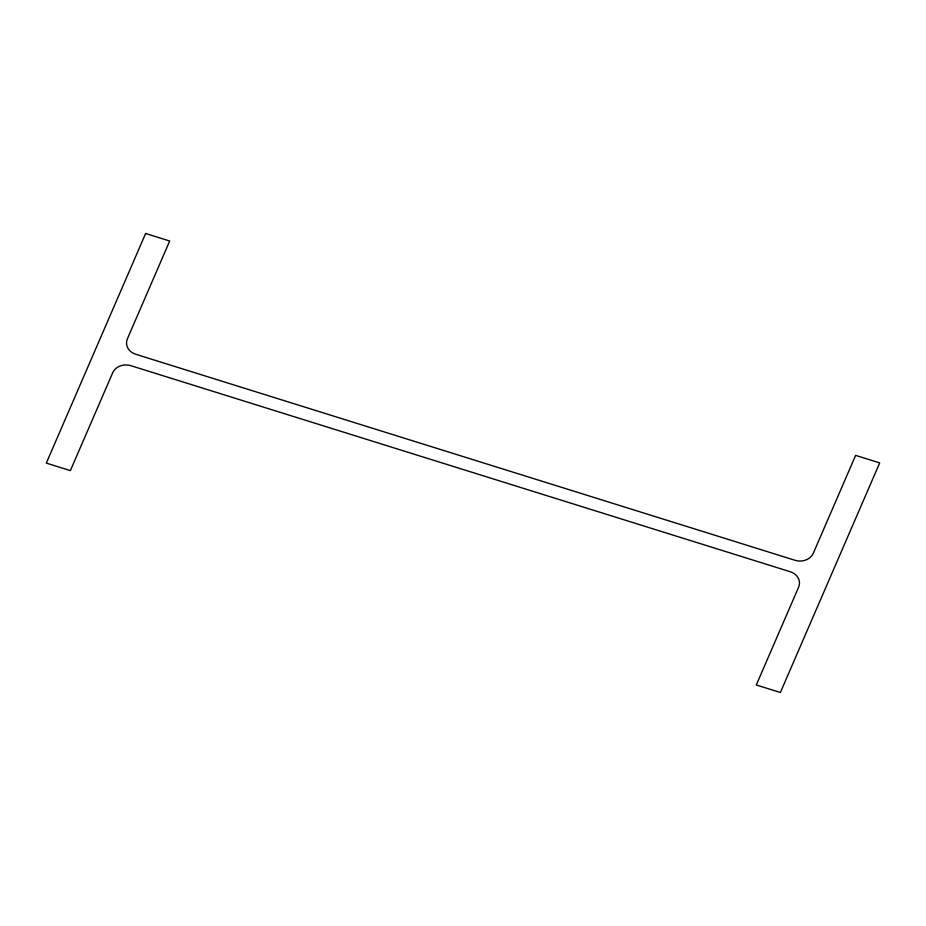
<?xml version="1.0" encoding="UTF-8"?>
<svg xmlns="http://www.w3.org/2000/svg" width="926" height="926" viewBox="0 0 926 926"><rect width="100%" height="100%" fill="white"/><g stroke="black" fill="none" stroke-linecap="round" stroke-linejoin="round"><path stroke-width="1.39" d="M145.625 233.491L46.3 463.104L70.376 470.616L112.659 372.854A14.098 12.061 -1 0 1 130.786 365.654L790.272 571.747A14.098 12.061 -1 0 1 798.594 587.223L756.299 684.985L780.375 692.509L879.7 462.896L855.624 455.384L813.341 553.146A14.098 12.061 -1 0 1 795.214 560.346L135.728 354.253A14.098 12.061 -1 0 1 127.406 338.777L169.701 241.015L145.625 233.491"/></g></svg>
